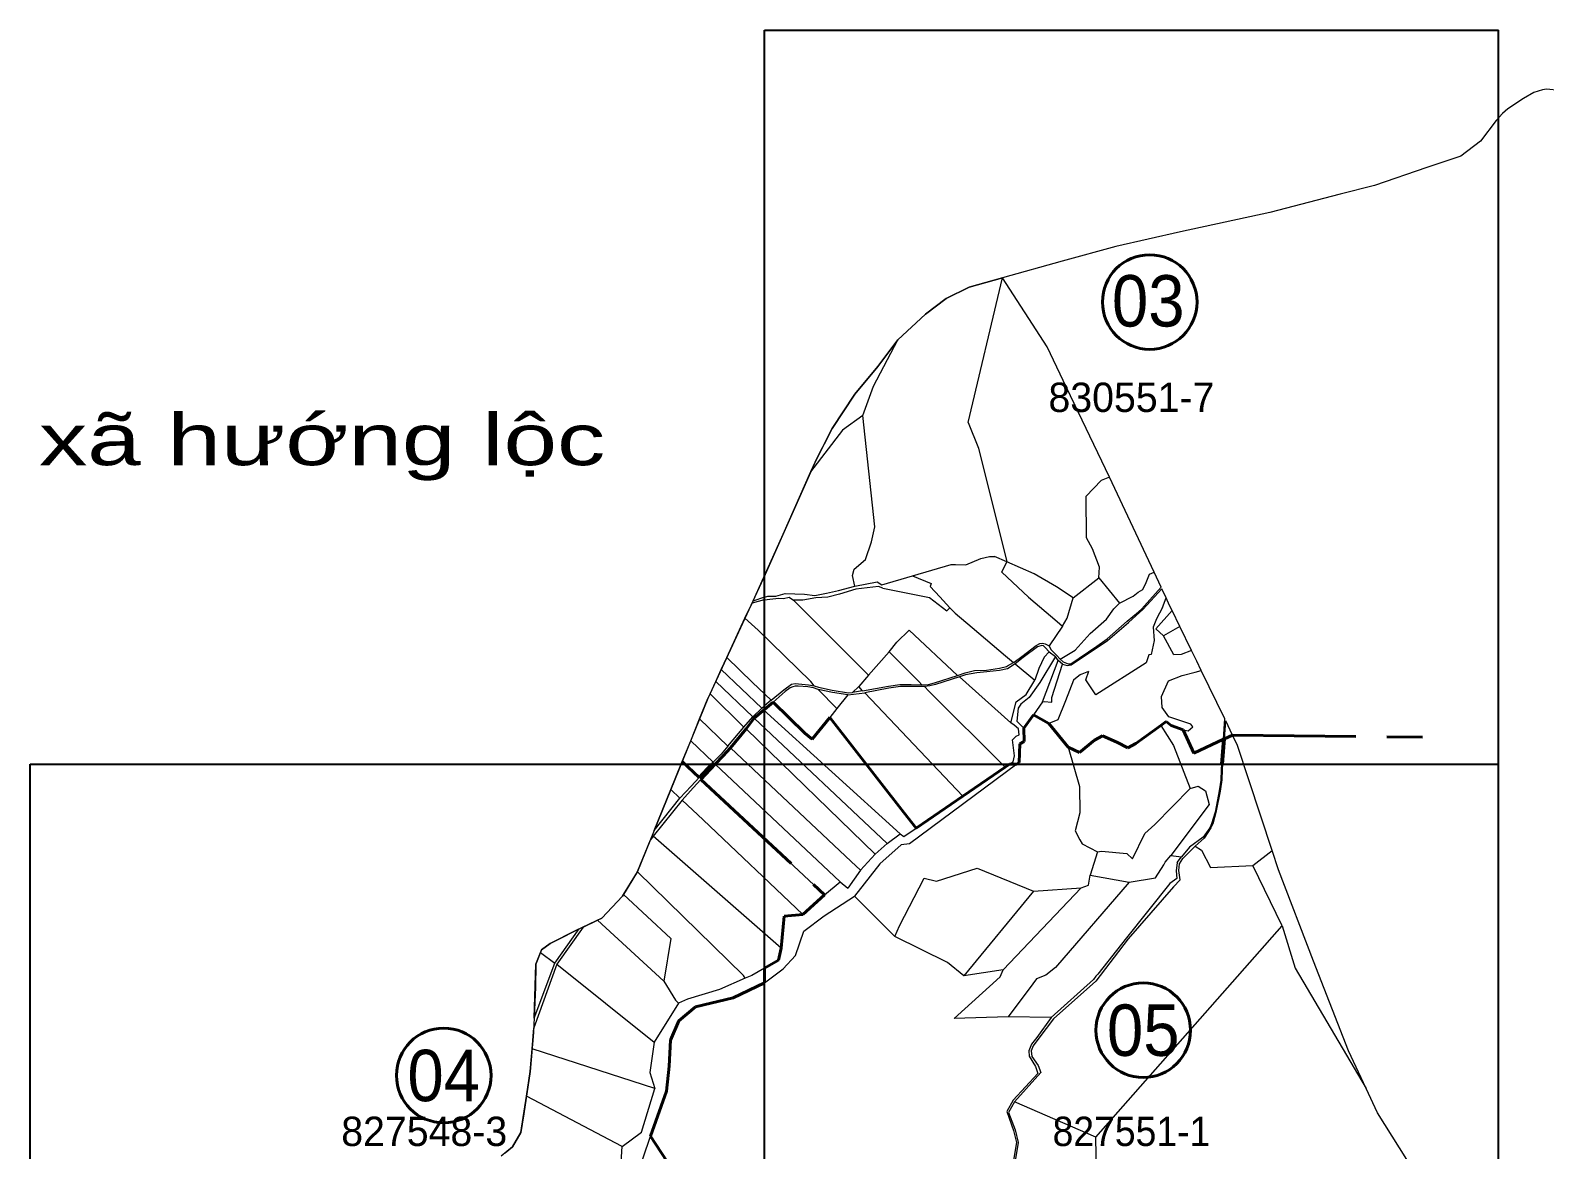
# Model space of a CAD drawing. Header units: metres. Extents: x 548568 to 557107, y 1817749 to 1829427.
# Drawn here: x 550000 to 552063, y 1826475 to 1828000 of the extents above; entities that cross this region are included whole.
import ezdxf
from ezdxf.enums import TextEntityAlignment as Align

# ---------------------------------------------------------------- set-up
doc = ezdxf.new("R2010")
doc.units = ezdxf.units.M
doc.header["$LTSCALE"] = 28
doc.linetypes.add('LONG_DASHED', pattern=[7.5, 6, -1.5])
for name, color, linetype, lineweight in [('10', 7, 'Continuous', 13), ('23', 7, 'Continuous', 13), ('32', 7, 'Continuous', 13), ('34', 7, 'LONG_DASHED', 40), ('46', 7, 'Continuous', 13), ('54', 7, 'Continuous', 25), ('63', 7, 'Continuous', 40)]:
    doc.layers.add(name, color=color, linetype=linetype, lineweight=lineweight)
doc.layers.add('48', color=7, linetype='Continuous')
doc.layers.add('55', color=7, linetype='Continuous')

msp = doc.modelspace()

# ---------------------------------------------------------------- linework, layer by layer
at = {"layer": '10'}
for p, q in [((551277.56, 1827465.68), (551324.42, 1827662.71)), ((551385.29, 1827568.8), (551324.42, 1827662.71)), ((551411.76, 1827513.17), (551385.29, 1827568.8)), ((551470, 1827391.31), (551411.76, 1827513.17)), ((551069.02, 1827412.07), (551062.99, 1827398.44)), ((551458.65, 1827386.7), (551438.42, 1827365.4)), ((551470, 1827391.31), (551458.65, 1827386.7)), ((551530.84, 1827261.67), (551470, 1827391.31)), ((551323.38, 1827261.84), (551330.31, 1827275.66)), ((551540.29, 1827241.55), (551530.84, 1827261.67)), ((551547.18, 1827226.87), (551541.43, 1827239.11)), ((550973.59, 1827199.08), (550983.14, 1827219.74)), ((551141.79, 1827121.55), (551039.77, 1827223.42)), ((551483.91, 1827219.71), (551476.12, 1827211.95)), ((551542.39, 1827213.59), (551547.18, 1827226.87)), ((551552.06, 1827216.46), (551547.18, 1827226.87)), ((551555.37, 1827209.65), (551552.06, 1827216.46)), ((550973.59, 1827199.08), (550991.48, 1827182.86)), ((551566.09, 1827187.58), (551555.37, 1827209.65)), ((551406.05, 1827188.32), (551387.81, 1827161.53)), ((551566.09, 1827187.58), (551543.64, 1827175.12)), ((551557.58, 1827149.3), (551543.64, 1827175.12)), ((551581.77, 1827155.28), (551566.09, 1827187.58)), ((551169.94, 1827153.23), (551141.79, 1827121.55)), ((551588.86, 1827140.69), (551581.77, 1827155.28)), ((551341.78, 1827136.97), (551368.52, 1827114.56)), ((551378.71, 1827085.01), (551400.38, 1827141.57)), ((551595.15, 1827127.75), (551588.86, 1827140.69)), ((550984.04, 1827064.72), (550933.74, 1827112.93)), ((550996.45, 1827076.37), (550941.24, 1827129.15)), ((551141.79, 1827121.55), (551128.43, 1827106.09)), ((551265.87, 1827119.2), (551335.59, 1827056.66)), ((551430.53, 1827122.39), (551442.18, 1827126.83)), ((551627.1, 1827061.95), (551595.15, 1827127.75)), ((550972.16, 1827050.62), (550925.93, 1827096.06)), ((551098.64, 1827076.24), (551073.35, 1827102.07)), ((551113.78, 1827094.49), (551098.64, 1827076.24)), ((551128.43, 1827106.09), (551119.94, 1827097.97)), ((551133.74, 1827100.2), (551128.43, 1827106.09)), ((551136.91, 1827097.49), (551270.11, 1826956.71)), ((550998.9, 1827074.02), (551184.97, 1826905.34)), ((551012.12, 1827084.59), (551055.1, 1827042.57)), ((551012.12, 1827084.59), (551055.1, 1827042.57)), ((551098.64, 1827076.24), (551088.95, 1827063.74)), ((551378.71, 1827085.01), (551366.73, 1827067.5)), ((550899.62, 1827032.13), (550911.83, 1827062.2)), ((550911.83, 1827062.2), (550950.21, 1827024.6)), ((550974.98, 1827048.47), (551150.73, 1826877.62)), ((550986.3, 1827062.67), (551167.3, 1826891.96)), ((551088.95, 1827063.74), (551065.12, 1827034.09)), ((551088.95, 1827063.74), (551065.12, 1827034.09)), ((551366.73, 1827067.5), (551353.43, 1827049.28)), ((551366.73, 1827067.5), (551353.43, 1827049.28)), ((551387.54, 1827055.77), (551366.73, 1827067.5)), ((551387.54, 1827055.77), (551413.69, 1827023.17)), ((551387.54, 1827055.77), (551413.69, 1827023.17)), ((551637.83, 1827039.87), (551628.39, 1827059.3)), ((550888.06, 1827003.63), (550899.62, 1827032.13)), ((550930.35, 1827002.84), (550899.62, 1827032.13)), ((551055.1, 1827042.57), (551065.12, 1827034.09)), ((551055.1, 1827042.57), (551065.12, 1827034.09)), ((551626.78, 1827034.71), (551637.83, 1827039.87)), ((551626.78, 1827034.71), (551637.83, 1827039.87)), ((550872.59, 1826965.53), (550888.06, 1827003.63)), ((550888.06, 1827003.63), (550911.02, 1826981.9)), ((550888.06, 1827003.63), (550911.02, 1826981.9)), ((550932.94, 1827000.05), (551103.33, 1826840.13)), ((550850.01, 1826909.89), (550872.59, 1826965.53)), ((550872.59, 1826965.53), (550884.91, 1826954.09)), ((551022.86, 1826749.74), (550848.67, 1826902.11)), ((551453.69, 1826880.91), (551443.84, 1826849.18)), ((551553.79, 1826875.6), (551568.31, 1826874.17)), ((551665.41, 1826862.34), (551691.61, 1826882.65)), ((551700.29, 1826856.17), (551691.61, 1826882.65)), ((550808.2, 1826822.71), (550827.12, 1826853.69)), ((551443.84, 1826849.18), (551496.93, 1826839.35)), ((551705.38, 1826780.15), (551665.41, 1826862.34)), ((551747.94, 1826731.66), (551700.29, 1826856.17)), ((551366.71, 1826827.3), (551271.87, 1826711.93)), ((551431.51, 1826831.75), (551325.22, 1826719.82)), ((551177.92, 1826765.54), (551122.7, 1826820.36)), ((550772.7, 1826787.55), (550863.23, 1826704.65)), ((551451.69, 1826492.03), (551705.38, 1826780.15)), ((550695.03, 1826743.83), (550714.65, 1826729.19)), ((550717.05, 1826727.68), (550849.7, 1826621.57)), ((551325.22, 1826719.82), (551271.87, 1826711.93)), ((551795.59, 1826609.8), (551747.94, 1826731.66)), ((551390.77, 1826655.1), (551332.3, 1826656.08)), ((550850.54, 1826558.32), (550683.44, 1826612.29)), ((550806.26, 1826479.24), (550675.89, 1826547.96)), ((551901.1, 1826420.45), (551835.29, 1826525.03)), ((550844.93, 1826493.52), (551072.16, 1826146.38)), ((550844.93, 1826493.52), (551072.16, 1826146.38))]:
    msp.add_line(p, q, dxfattribs=at)
for points in [[(551182, 1827578.12), (551219.39, 1827613.05), (551247.64, 1827634.67), (551278.74, 1827649.92), (551324.42, 1827662.71)], [(551069.02, 1827412.07), (551079.11, 1827431.41), (551092.26, 1827457.54), (551123, 1827504.11), (551154.61, 1827541.95), (551182, 1827578.12)], [(551134.12, 1827475.42), (551148.65, 1827515.24), (551182, 1827578.12)], [(551134.12, 1827475.42), (551106.53, 1827455.32), (551062.99, 1827398.44)], [(551123.18, 1827242.69), (551119.81, 1827257.16), (551122.12, 1827266.09), (551137.95, 1827279.23), (551145.75, 1827303.14), (551150.52, 1827323.63), (551134.12, 1827475.42)], [(551277.56, 1827465.68), (551291.69, 1827430.59), (551330.31, 1827275.66), (551313.26, 1827282.9)], [(551062.99, 1827398.44), (551025.07, 1827313.22), (550984.33, 1827222.31)], [(551455.79, 1827253.94), (551456.68, 1827268.63), (551446.78, 1827293.44), (551438.74, 1827308.45), (551438.42, 1827365.4)], [(551260.49, 1827272.41), (551274.33, 1827271.98), (551294.65, 1827280.35), (551306.47, 1827282.91), (551313.26, 1827282.9)], [(551420.53, 1827226.6), (551397.78, 1827241.99), (551367.31, 1827259.47), (551330.31, 1827275.66)], [(551201.97, 1827256.76), (551254.5, 1827272.21), (551260.49, 1827272.41)], [(551323.38, 1827261.84), (551359.82, 1827227.95), (551398.67, 1827194.63), (551406.05, 1827188.32)], [(551483.91, 1827219.71), (551502.38, 1827229.11), (551508.95, 1827234.55), (551515.6, 1827238.06), (551520.21, 1827247.76), (551524.42, 1827259.12), (551530.84, 1827261.67)], [(551420.53, 1827226.6), (551455.79, 1827253.94), (551483.91, 1827219.71)], [(551406.05, 1827188.32), (551412.24, 1827198.97), (551420.53, 1827226.6)], [(551542.39, 1827213.59), (551534.36, 1827198.36), (551529.4, 1827186.73), (551531.01, 1827168.51)], [(550925.93, 1827096.06), (550933.74, 1827112.93), (550941.24, 1827129.15), (550948.77, 1827145.43), (550973.59, 1827199.08)], [(551252.78, 1827212.97), (551259.96, 1827205.9), (551282.94, 1827186.33), (551328.59, 1827147.58), (551339.14, 1827138.5)], [(551402.72, 1827143.27), (551423.2, 1827155.55), (551443.8, 1827178.24), (551466.22, 1827197.85), (551476.12, 1827211.95)], [(551543.64, 1827175.12), (551533.41, 1827184.43), (551555.37, 1827209.65)], [(551067.7, 1827107.14), (551063.18, 1827112.79), (550991.48, 1827182.86)], [(551169.94, 1827153.23), (551180.32, 1827166.38), (551197.31, 1827182.85), (551263.15, 1827121.23)], [(551214.31, 1827108.43), (551210.33, 1827112.76), (551169.94, 1827153.23)], [(551531.01, 1827168.51), (551526.94, 1827149.55), (551523.91, 1827149.1), (551520.21, 1827138.49), (551451.71, 1827094.52)], [(551581.77, 1827155.28), (551567.59, 1827149.44), (551557.58, 1827149.3)], [(551009.04, 1827087.37), (550984.03, 1827111.56), (550948.77, 1827145.43)], [(551378.71, 1827085.01), (551380.99, 1827085.5), (551391.73, 1827084.69), (551391.43, 1827091.17), (551405.88, 1827136.67)], [(551430.53, 1827122.39), (551421, 1827114.62), (551410.32, 1827086.43), (551399.6, 1827060.62)], [(551451.71, 1827094.52), (551437.84, 1827114.95), (551442.18, 1827126.83)], [(551570.67, 1827047), (551577.2, 1827045.51), (551583.49, 1827050.87), (551580.8, 1827054.89), (551551.03, 1827064.48), (551541.69, 1827077.57), (551540.99, 1827092.35), (551550.59, 1827113.89), (551568.99, 1827120.84), (551586.98, 1827125.55), (551595.15, 1827127.75)], [(550911.83, 1827062.2), (550922.96, 1827089.63), (550925.93, 1827096.06)], [(551218.17, 1827105.94), (551223.9, 1827099.7), (551327.97, 1826996)], [(551088.95, 1827063.74), (551132.18, 1827007.5), (551190.15, 1826934.49), (551206.92, 1826912.9)], [(551088.95, 1827063.74), (551132.18, 1827007.5), (551190.15, 1826934.49), (551206.92, 1826912.9)], [(551399.6, 1827060.62), (551387.54, 1827055.77), (551366.73, 1827067.5)], [(551539.85, 1827052.95), (551506.21, 1827028.42), (551494.92, 1827022.5), (551480.21, 1827030.38), (551460.52, 1827038.74), (551449.85, 1827032.79), (551429.05, 1827016.21), (551413.69, 1827023.17)], [(551539.85, 1827052.95), (551506.21, 1827028.42), (551494.92, 1827022.5), (551480.21, 1827030.38), (551460.52, 1827038.74), (551449.85, 1827032.79), (551429.05, 1827016.21), (551413.69, 1827023.17)], [(551539.85, 1827052.95), (551547.21, 1827058.36), (551554.3, 1827053.09), (551570.67, 1827047)], [(551539.85, 1827052.95), (551547.21, 1827058.36), (551554.3, 1827053.09), (551570.67, 1827047)], [(551539.85, 1827052.95), (551557.13, 1827025.43), (551579.93, 1826966.85)], [(551570.67, 1827047), (551584.85, 1827015.33), (551588.68, 1827016.88), (551625.43, 1827034.32)], [(551570.67, 1827047), (551584.85, 1827015.33), (551588.68, 1827016.88), (551625.43, 1827034.32)], [(551691.61, 1826882.65), (551644.7, 1827025.72), (551637.83, 1827039.87)], [(550953.79, 1827022.48), (551118.28, 1826867.68), (551130.7, 1826855.83)], [(551413.69, 1827023.17), (551429.35, 1826969.96), (551429.9, 1826933.7), (551423.55, 1826909.33), (551429.74, 1826897.01), (551432.96, 1826891.59), (551453.69, 1826880.91)], [(550913.54, 1826979.55), (550941.15, 1826953.93), (551082.1, 1826822.18)], [(550913.54, 1826979.55), (550941.15, 1826953.93), (551082.1, 1826822.18)], [(551453.69, 1826880.91), (551459.22, 1826881.63), (551493.91, 1826878.65), (551501.62, 1826871.35), (551518.36, 1826905.77), (551531.86, 1826918.14), (551579.93, 1826966.85)], [(551579.93, 1826966.85), (551590.7, 1826970.05), (551600.76, 1826964.03), (551605.72, 1826945.16), (551553.79, 1826875.6)], [(551052.52, 1826795.61), (550916.76, 1826924.5), (550888.02, 1826951.36)], [(550827.12, 1826853.69), (550827.34, 1826854.04), (550844.85, 1826897.18)], [(551586.99, 1826888.71), (551595.24, 1826883.26), (551607.56, 1826859.65), (551665.41, 1826862.34)], [(551496.93, 1826839.35), (551532.83, 1826845.14), (551544.26, 1826863.18), (551546.06, 1826866.61), (551553.79, 1826875.6)], [(550973.92, 1826708.67), (550971.66, 1826712.49), (550827.12, 1826853.69)], [(551177.92, 1826765.54), (551184.02, 1826780.17), (551217.73, 1826845.05), (551234.61, 1826840.92), (551289.7, 1826858.33), (551366.71, 1826827.3), (551431.51, 1826831.75)], [(551431.51, 1826831.75), (551441.44, 1826835.17), (551443.84, 1826849.18)], [(550778.68, 1826790.36), (550806.75, 1826820.33), (550808.2, 1826822.71)], [(550808.2, 1826822.71), (550872.76, 1826762.82), (550863.23, 1826704.65)], [(551496.93, 1826839.35), (551396.35, 1826723.24), (551383.58, 1826712.79), (551370.7, 1826707.88), (551365.7, 1826700.84), (551332.3, 1826656.08)], [(550753.16, 1826778.36), (550772.7, 1826787.55), (550778.68, 1826790.36)], [(551705.38, 1826780.15), (551722.89, 1826722.25), (551819.72, 1826558.27)], [(550695.03, 1826743.83), (550696.34, 1826747.28), (550708.28, 1826755.83), (550717.24, 1826760.63), (550747.85, 1826775.86)], [(551271.87, 1826711.93), (551249.5, 1826729.81), (551177.92, 1826765.54)], [(550686.19, 1826654.07), (550688.85, 1826727.61), (550695.03, 1826743.83)], [(551332.3, 1826656.08), (551258.52, 1826653.59), (551320.99, 1826710.53), (551325.22, 1826719.82)], [(550863.23, 1826704.65), (550878.78, 1826678.63), (550883.16, 1826674.68)], [(550675.89, 1826547.96), (550680.9, 1826581.52), (550683.44, 1826612.29), (550685.82, 1826641.12)], [(551835.29, 1826525.03), (551819.72, 1826558.27), (551795.59, 1826609.8)], [(550646.88, 1826470.71), (550656.84, 1826478.84), (550668.03, 1826498.43), (550675.89, 1826547.96)], [(551315.28, 1826314.44), (551430.61, 1826305.6), (551454.74, 1826318.21), (551451.69, 1826492.03), (551340.75, 1826539.99)]]:
    msp.add_lwpolyline(points, dxfattribs=at)
at = {"layer": '23'}
for p, q in [((551400.38, 1827141.57), (551396.45, 1827146.69)), ((551405.88, 1827136.67), (551400.38, 1827141.57)), ((551113.78, 1827094.49), (551136.91, 1827097.49)), ((551133.74, 1827100.2), (551119.94, 1827097.97)), ((551000, 1827074.9), (550998.9, 1827074.02)), ((551000, 1827074.9), (550998.9, 1827074.02)), ((551009.04, 1827087.37), (551000, 1827079.47)), ((551000, 1827074.9), (551012.12, 1827084.59)), ((551000, 1827074.9), (551012.12, 1827084.59)), ((550974.98, 1827048.47), (550953.79, 1827022.48)), ((550974.98, 1827048.47), (550953.79, 1827022.48)), ((550986.3, 1827062.67), (550974.98, 1827048.47)), ((550986.3, 1827062.67), (550974.98, 1827048.47)), ((551625.43, 1827034.32), (551627.1, 1827061.95)), ((551626.78, 1827034.71), (551628.39, 1827059.3)), ((551622.84, 1827000), (551625.43, 1827034.32)), ((551622.84, 1827000), (551625.43, 1827034.32)), ((551623.96, 1827000), (551626.78, 1827034.71)), ((551623.96, 1827000), (551626.78, 1827034.71)), ((550911.02, 1826981.9), (550927.73, 1827000)), ((550932.89, 1827000), (550913.54, 1826979.55)), ((550932.89, 1827000), (550913.54, 1826979.55)), ((550932.94, 1827000.05), (550932.89, 1827000)), ((550932.94, 1827000.05), (550932.89, 1827000)), ((550850.01, 1826909.89), (550884.91, 1826954.09)), ((551562.16, 1826866.33), (551568.31, 1826874.17))]:
    msp.add_line(p, q, dxfattribs=at)
for points in [[(551402.72, 1827143.27), (551407.2, 1827139.56), (551413.59, 1827136.73), (551417.46, 1827136.96), (551453, 1827160.93), (551466.76, 1827171.07), (551494.34, 1827195.17), (551509.42, 1827207.94), (551514.1, 1827211.85), (551525.16, 1827223.88), (551540.29, 1827241.55)], [(551405.88, 1827136.67), (551412.56, 1827134.63), (551417.9, 1827135.34), (551456.1, 1827160.93), (551467.3, 1827168.74), (551495.86, 1827193.25), (551511.12, 1827206.91), (551515.41, 1827210.85), (551526.39, 1827222.74), (551541.43, 1827239.11)], [(551339.14, 1827138.5), (551340.29, 1827139.05), (551350.53, 1827147.08), (551370.36, 1827161.87), (551375.2, 1827164.43), (551378.63, 1827164.91), (551382.68, 1827164.03), (551387.81, 1827161.53)], [(551388.06, 1827153.19), (551382.51, 1827159.32), (551380.43, 1827161.27), (551378.06, 1827161.85), (551372.24, 1827159.87), (551352.46, 1827145.39), (551341.78, 1827136.97)], [(551387.81, 1827161.53), (551390.25, 1827156.42), (551397.82, 1827148.56), (551402.72, 1827143.27)], [(551263.15, 1827121.23), (551273.61, 1827124.48), (551286.2, 1827127.61), (551302.69, 1827128.49), (551320.2, 1827131.2), (551329.61, 1827133.08), (551331.23, 1827134.1), (551339.14, 1827138.5)], [(551341.78, 1827136.97), (551331.32, 1827130.23), (551320.42, 1827128.04), (551303.12, 1827126.07), (551289.34, 1827124.54), (551274.01, 1827121.8), (551265.87, 1827119.2)], [(551009.04, 1827087.37), (551026.54, 1827101.44), (551037.11, 1827109.42), (551041.92, 1827110.3), (551060.12, 1827108.52), (551067.7, 1827107.14)], [(551214.31, 1827108.43), (551223.45, 1827108.72), (551231.76, 1827111), (551263.15, 1827121.23)], [(551265.87, 1827119.2), (551233.15, 1827108.9), (551225.4, 1827106.89), (551218.17, 1827105.94)], [(551073.35, 1827102.07), (551066.93, 1827104.12), (551059.19, 1827105.4), (551046.11, 1827106.48), (551041.73, 1827106.41), (551038.59, 1827105.7), (551034.98, 1827104.1), (551028.42, 1827099.01), (551012.12, 1827084.59)], [(551067.7, 1827107.14), (551073.58, 1827105.07), (551092.42, 1827100.83), (551114.46, 1827097.3), (551119.94, 1827097.97)], [(551113.78, 1827094.49), (551092.57, 1827097.86), (551073.35, 1827102.07)], [(551133.74, 1827100.2), (551169.07, 1827106.42), (551184.67, 1827108.67), (551200.12, 1827108.93), (551214.31, 1827108.43)], [(551218.17, 1827105.94), (551199.5, 1827106.11), (551185.5, 1827106.17), (551169.47, 1827103.96), (551136.91, 1827097.49)], [(550950.21, 1827024.6), (550972.16, 1827050.62), (550984.04, 1827064.72), (550996.45, 1827076.37), (551000, 1827079.47)], [(550986.3, 1827062.67), (550990.66, 1827066.93), (550998.9, 1827074.02)], [(550986.3, 1827062.67), (550990.66, 1827066.93), (550998.9, 1827074.02)], [(550950.21, 1827024.6), (550941.11, 1827013.63), (550930.35, 1827002.84)], [(550932.94, 1827000.05), (550943.79, 1827011.56), (550953.79, 1827022.48)], [(550932.94, 1827000.05), (550943.79, 1827011.56), (550953.79, 1827022.48)], [(550911.02, 1826981.9), (550927.73, 1827000), (550930.35, 1827002.84)], [(551622.84, 1827000), (551622.28, 1826992.63), (551621.76, 1826978.52), (551619.6, 1826963.86), (551613.96, 1826934.73), (551609, 1826919.15), (551606.79, 1826913.69), (551597.87, 1826900.64), (551579.29, 1826887.34), (551568.31, 1826874.17)], [(551623.96, 1827000), (551623.38, 1826992.81), (551623.03, 1826978.79), (551620.69, 1826963.48), (551614.85, 1826934.48), (551610.71, 1826919.06), (551608.2, 1826913.34), (551598.95, 1826899.41), (551586.99, 1826888.71)], [(550911.02, 1826981.9), (550900.43, 1826970.32), (550884.91, 1826954.09)], [(550888.02, 1826951.36), (550902.9, 1826967.99), (550913.54, 1826979.55)], [(550888.02, 1826951.36), (550848.67, 1826902.11), (550844.85, 1826897.18)], [(551566.3, 1826842.66), (551564.43, 1826855.47), (551565.45, 1826864.51), (551569.95, 1826871.7), (551586.99, 1826888.71)], [(551562.16, 1826866.33), (551561.03, 1826854.89), (551562.02, 1826844.32), (551552.38, 1826837.86), (551493.1, 1826763.53), (551454.04, 1826714.19), (551451.36, 1826711.59), (551448.39, 1826706.78), (551390.77, 1826655.1)], [(551566.3, 1826842.66), (551557.2, 1826833.09), (551495.55, 1826762.16), (551451.45, 1826704.57), (551393.68, 1826653.39), (551373.66, 1826626.89), (551366.06, 1826616.33), (551363.4, 1826609.65), (551364.54, 1826601.84), (551372.85, 1826589.6), (551376.4, 1826580.17), (551340.75, 1826539.99)], [(550753.16, 1826778.36), (550717.05, 1826727.68), (550685.82, 1826641.12)], [(550686.19, 1826654.07), (550714.65, 1826729.19), (550747.85, 1826775.86)], [(551390.77, 1826655.1), (551370.97, 1826628), (551363.69, 1826618.76), (551360.05, 1826609.61), (551360.66, 1826602.44), (551369.19, 1826588.21), (551372.69, 1826578.83), (551338.75, 1826542.52), (551330.35, 1826526.97), (551339.33, 1826501.27), (551343.35, 1826484.67), (551328.26, 1826396.41)], [(551340.75, 1826539.99), (551332.5, 1826525.63), (551341.73, 1826502.2), (551345.84, 1826484.92), (551331.24, 1826396.45), (551333.12, 1826379.4), (551329.77, 1826369.15), (551321.5, 1826362.31), (551317.72, 1826356.25), (551317.53, 1826347.49), (551318.49, 1826325.34), (551315.28, 1826314.44)]]:
    msp.add_lwpolyline(points, dxfattribs=at)
at = {"layer": '32'}
for p, q in [((551123.18, 1827242.69), (551153.76, 1827248.61)), ((551000, 1827227.75), (550984.33, 1827222.31)), ((551388.06, 1827153.19), (551396.45, 1827146.69)), ((551373.8, 1827130.77), (551368.52, 1827114.56)), ((551270.11, 1826956.71), (551327.97, 1826996)), ((551270.11, 1826956.71), (551327.97, 1826996)), ((551327.97, 1826996), (551333.86, 1827000)), ((551327.97, 1826996), (551333.86, 1827000)), ((551270.11, 1826956.71), (551206.92, 1826912.9)), ((551270.11, 1826956.71), (551206.92, 1826912.9)), ((551167.3, 1826891.96), (551184.97, 1826905.34)), ((551167.3, 1826891.96), (551150.73, 1826877.62)), ((551130.7, 1826855.83), (551150.73, 1826877.62)), ((551130.7, 1826855.83), (551113.58, 1826831.11)), ((551082.1, 1826822.18), (551052.52, 1826795.61)), ((551082.1, 1826822.18), (551052.52, 1826795.61)), ((551082.1, 1826822.18), (551103.33, 1826840.13)), ((551103.33, 1826840.13), (551113.58, 1826831.11)), ((550883.16, 1826674.68), (550849.7, 1826621.57)), ((550832.52, 1826499.09), (550850.54, 1826558.32))]:
    msp.add_line(p, q, dxfattribs=at)
for points in [[(551153.76, 1827248.61), (551160.12, 1827244.43), (551201.97, 1827256.76)], [(551201.97, 1827256.76), (551227.32, 1827246.4), (551225.98, 1827242.35), (551239.14, 1827228.28), (551252.78, 1827212.97)], [(551000, 1827227.75), (551004.49, 1827229.31), (551015.65, 1827228.9), (551028.48, 1827232.74), (551054.7, 1827232.02), (551068.81, 1827230), (551084.58, 1827233.28), (551100.81, 1827236.88), (551123.18, 1827242.69)], [(551161.24, 1827239.85), (551155.49, 1827242.2), (551124.55, 1827238.46), (551102.3, 1827231.86), (551086.21, 1827227.92), (551069.97, 1827226.74), (551052.54, 1827223.85), (551039.77, 1827223.42)], [(551161.24, 1827239.85), (551224.72, 1827227.19), (551248.5, 1827209.03), (551252.78, 1827212.97)], [(551000, 1827224.16), (550999.83, 1827224.14), (550983.14, 1827219.74)], [(551000, 1827224.16), (551007.6, 1827224.97), (551019.85, 1827226.38), (551026.16, 1827225.85), (551033.89, 1827227.57), (551039.77, 1827223.42)], [(551388.06, 1827153.19), (551380.99, 1827145.99), (551373.8, 1827130.77)], [(551396.45, 1827146.69), (551375.11, 1827111.59), (551360.86, 1827090.93), (551349.35, 1827082.06), (551345.49, 1827076.31), (551343.91, 1827058.81), (551353.43, 1827049.28)], [(551335.59, 1827056.66), (551343.14, 1827085.19), (551356.76, 1827094.92), (551368.52, 1827114.56)], [(551333.86, 1827000), (551338.79, 1827003.35), (551340.64, 1827011.42), (551337.96, 1827033.49), (551343.19, 1827038.18), (551346.85, 1827040.12), (551345.98, 1827048.5), (551340.03, 1827053.5), (551335.59, 1827056.66)], [(551343.66, 1827000), (551347.02, 1827002.49), (551348.16, 1827027.8), (551353.89, 1827031.07), (551353.43, 1827049.28)], [(551343.66, 1827000), (551347.02, 1827002.49), (551348.16, 1827027.8), (551353.89, 1827031.07), (551353.43, 1827049.28)], [(551343.66, 1827000), (551197.77, 1826891.86), (551186.55, 1826890.29), (551157.37, 1826864.24), (551122.7, 1826820.36)], [(551184.97, 1826905.34), (551190.07, 1826901.83), (551206.92, 1826912.9)], [(550844.93, 1826493.52), (550866.45, 1826554.82), (550870.24, 1826588.94), (550872.12, 1826624.01), (550883.49, 1826650.54), (550906.22, 1826669.5), (550957.36, 1826681.82), (550999.03, 1826701.72), (551000, 1826702.45), (551025.55, 1826721.62), (551042.6, 1826739.63), (551053.96, 1826772.8), (551081.43, 1826793.65), (551122.7, 1826820.36)], [(551052.52, 1826795.61), (551026.81, 1826793.22), (551022.86, 1826749.74)], [(551052.52, 1826795.61), (551026.81, 1826793.22), (551022.86, 1826749.74)], [(551022.86, 1826749.74), (551019.31, 1826733.29), (551000, 1826722.18)], [(551022.86, 1826749.74), (551019.31, 1826733.29), (551000, 1826722.18)], [(551000, 1826722.18), (550982.82, 1826712.29), (550973.92, 1826708.67)], [(550680.08, 1826178.18), (550708.94, 1826180.93), (550733.25, 1826192.5), (550751.59, 1826198.08), (550774.31, 1826188.51), (550785.87, 1826190.11), (550796.21, 1826203.12), (550799.4, 1826220.82), (550797.93, 1826234.83), (550800.88, 1826248.11), (550804.73, 1826303), (550808.28, 1826365.72), (550824.83, 1826434.36), (550844.93, 1826493.52), (550866.45, 1826554.82), (550870.24, 1826588.94), (550872.12, 1826624.01), (550883.49, 1826650.54), (550906.22, 1826669.5), (550957.36, 1826681.82), (550999.03, 1826701.72), (551000, 1826702.45)], [(550973.92, 1826708.67), (550938.89, 1826693.45), (550895.13, 1826680.14), (550883.16, 1826674.68)], [(550849.7, 1826621.57), (550843.75, 1826580.09), (550850.54, 1826558.32)], [(550801.75, 1826408.74), (550806.26, 1826479.24), (550832.52, 1826499.09)]]:
    msp.add_lwpolyline(points, dxfattribs=at)
at = {"layer": '34'}
msp.add_line((550911.02, 1826981.9), (550888.06, 1827003.63), dxfattribs=at)
for points in [[(550911.02, 1826981.9), (550927.73, 1827000), (550932.94, 1827000.05), (550943.79, 1827011.56), (550953.79, 1827022.48), (550974.98, 1827048.47), (550986.3, 1827062.67), (551000, 1827074.9), (551012.12, 1827084.59), (551055.1, 1827042.57), (551065.12, 1827034.09), (551088.95, 1827063.74), (551190.15, 1826934.49), (551206.92, 1826912.9), (551270.11, 1826956.71), (551327.97, 1826996), (551333.86, 1827000), (551343.66, 1827000), (551347.02, 1827002.49), (551348.16, 1827027.8), (551353.89, 1827031.07), (551353.43, 1827049.28), (551366.73, 1827067.5), (551387.54, 1827055.77), (551413.69, 1827023.17), (551429.05, 1827016.21), (551449.85, 1827032.79), (551460.52, 1827038.74), (551480.21, 1827030.38), (551494.92, 1827022.5), (551506.21, 1827028.42), (551539.85, 1827052.95), (551547.21, 1827058.36), (551554.3, 1827053.09), (551570.67, 1827047), (551584.85, 1827015.33), (551625.43, 1827034.32), (551622.84, 1827000), (551623.96, 1827000), (551626.78, 1827034.71)], [(551626.78, 1827034.71), (551637.83, 1827039.87), (551896.41, 1827036.96)], [(550932.89, 1827000), (550913.54, 1826979.55), (551082.1, 1826822.18), (551052.52, 1826795.61), (551026.81, 1826793.22), (551022.86, 1826749.74), (551019.31, 1826733.29), (551000, 1826722.18), (551000, 1826702.45), (550957.36, 1826681.82), (550906.22, 1826669.5), (550883.49, 1826650.54), (550872.12, 1826624.01), (550870.24, 1826588.94), (550866.45, 1826554.82), (550844.93, 1826493.52), (551072.16, 1826146.38), (551086.06, 1826143.49), (551101.04, 1826122.57), (551080.64, 1826104.1), (551073.94, 1826013.11), (551039.96, 1825968.82), (551086.85, 1825940.27)]]:
    msp.add_lwpolyline(points, dxfattribs=at)
at = {"layer": '46'}
for points in [[(552485.5, 1827787.61), (552480.81, 1827839.23), (552470.25, 1827863.01), (552449.79, 1827880.83), (552435.93, 1827892.05), (552399.63, 1827913.19), (552376.53, 1827923.76), (552342.21, 1827933.67), (552304.76, 1827935.63), (552264.98, 1827930.37), (552211.2, 1827918.43), (552170.77, 1827912.78), (552120.35, 1827914.27), (552102.92, 1827915.06), (552082.91, 1827917.77), (552065.3, 1827919.91), (552059.98, 1827918.73), (552047.96, 1827915.28), (552033.97, 1827907.29), (552012.64, 1827893.02), (552005.47, 1827886.64), (551996.86, 1827877.23), (551975.57, 1827848.85), (551948.61, 1827828.37)], [(551948.61, 1827828.37), (551902.19, 1827812.88), (551830.97, 1827788.52), (551784.37, 1827776.92), (551688.33, 1827751.56), (551566.73, 1827725.32), (551478.65, 1827705.36), (551405.53, 1827685.41), (551324.42, 1827662.71)], [(551324.42, 1827662.71), (551278.74, 1827649.92), (551247.64, 1827634.67), (551219.39, 1827613.05), (551182, 1827578.12), (551154.61, 1827541.95), (551123, 1827504.11), (551092.26, 1827457.54), (551069.86, 1827413.96), (551001.12, 1827258.6), (550922.96, 1827089.63), (550827.34, 1826854.04), (550806.75, 1826820.33), (550778.68, 1826790.36), (550743.34, 1826773.74), (550708.28, 1826755.83), (550696.34, 1826747.28), (550688.85, 1826727.61), (550688.16, 1826696.63), (550685.3, 1826634.86), (550680.9, 1826581.52), (550672.27, 1826523.73), (550668.03, 1826498.43), (550656.68, 1826478.97), (550641.29, 1826466)]]:
    msp.add_lwpolyline(points, dxfattribs=at)
at = {"layer": '54'}
for p, q in [((551000, 1822000), (551000, 1828000)), ((551000, 1828000), (552000, 1828000)), ((552000, 1820000), (552000, 1828000)), ((550000, 1824000), (550000, 1827000)), ((550000, 1827000), (552000, 1827000))]:
    msp.add_line(p, q, dxfattribs=at)
at = {"layer": '63'}
for centre in [(551524.93, 1827629.73), (551516.07, 1826637.82), (550563.21, 1826576.1)]:
    msp.add_circle(centre, 64.42, dxfattribs=at)

# ---------------------------------------------------------------- texts
at = {"layer": '34', "width": 0.95}
for s, p in [('03', (551522.88, 1827596.44)), ('05', (551516.07, 1826602.82)), ('04', (550563.2, 1826541.1))]:
    msp.add_text(s, height=70, dxfattribs=at).set_placement(p, align=Align.CENTER)
at = {"layer": '48', "width": 1.4}
msp.add_text('xã hướng lộc', height=70, dxfattribs=at).set_placement((550397.56, 1827407.54), align=Align.CENTER)
at = {"layer": '55'}
for s, p in [('830551-7', (551500, 1827480)), ('827548-3', (550536.62, 1826479.99))]:
    msp.add_text(s, height=40, dxfattribs=at).set_placement(p, align=Align.CENTER)
at = {"layer": '55', "width": 0.95}
msp.add_text('827551-1', height=40, dxfattribs=at).set_placement((551499.99, 1826480), align=Align.CENTER)

doc.saveas('drawing.dxf')
